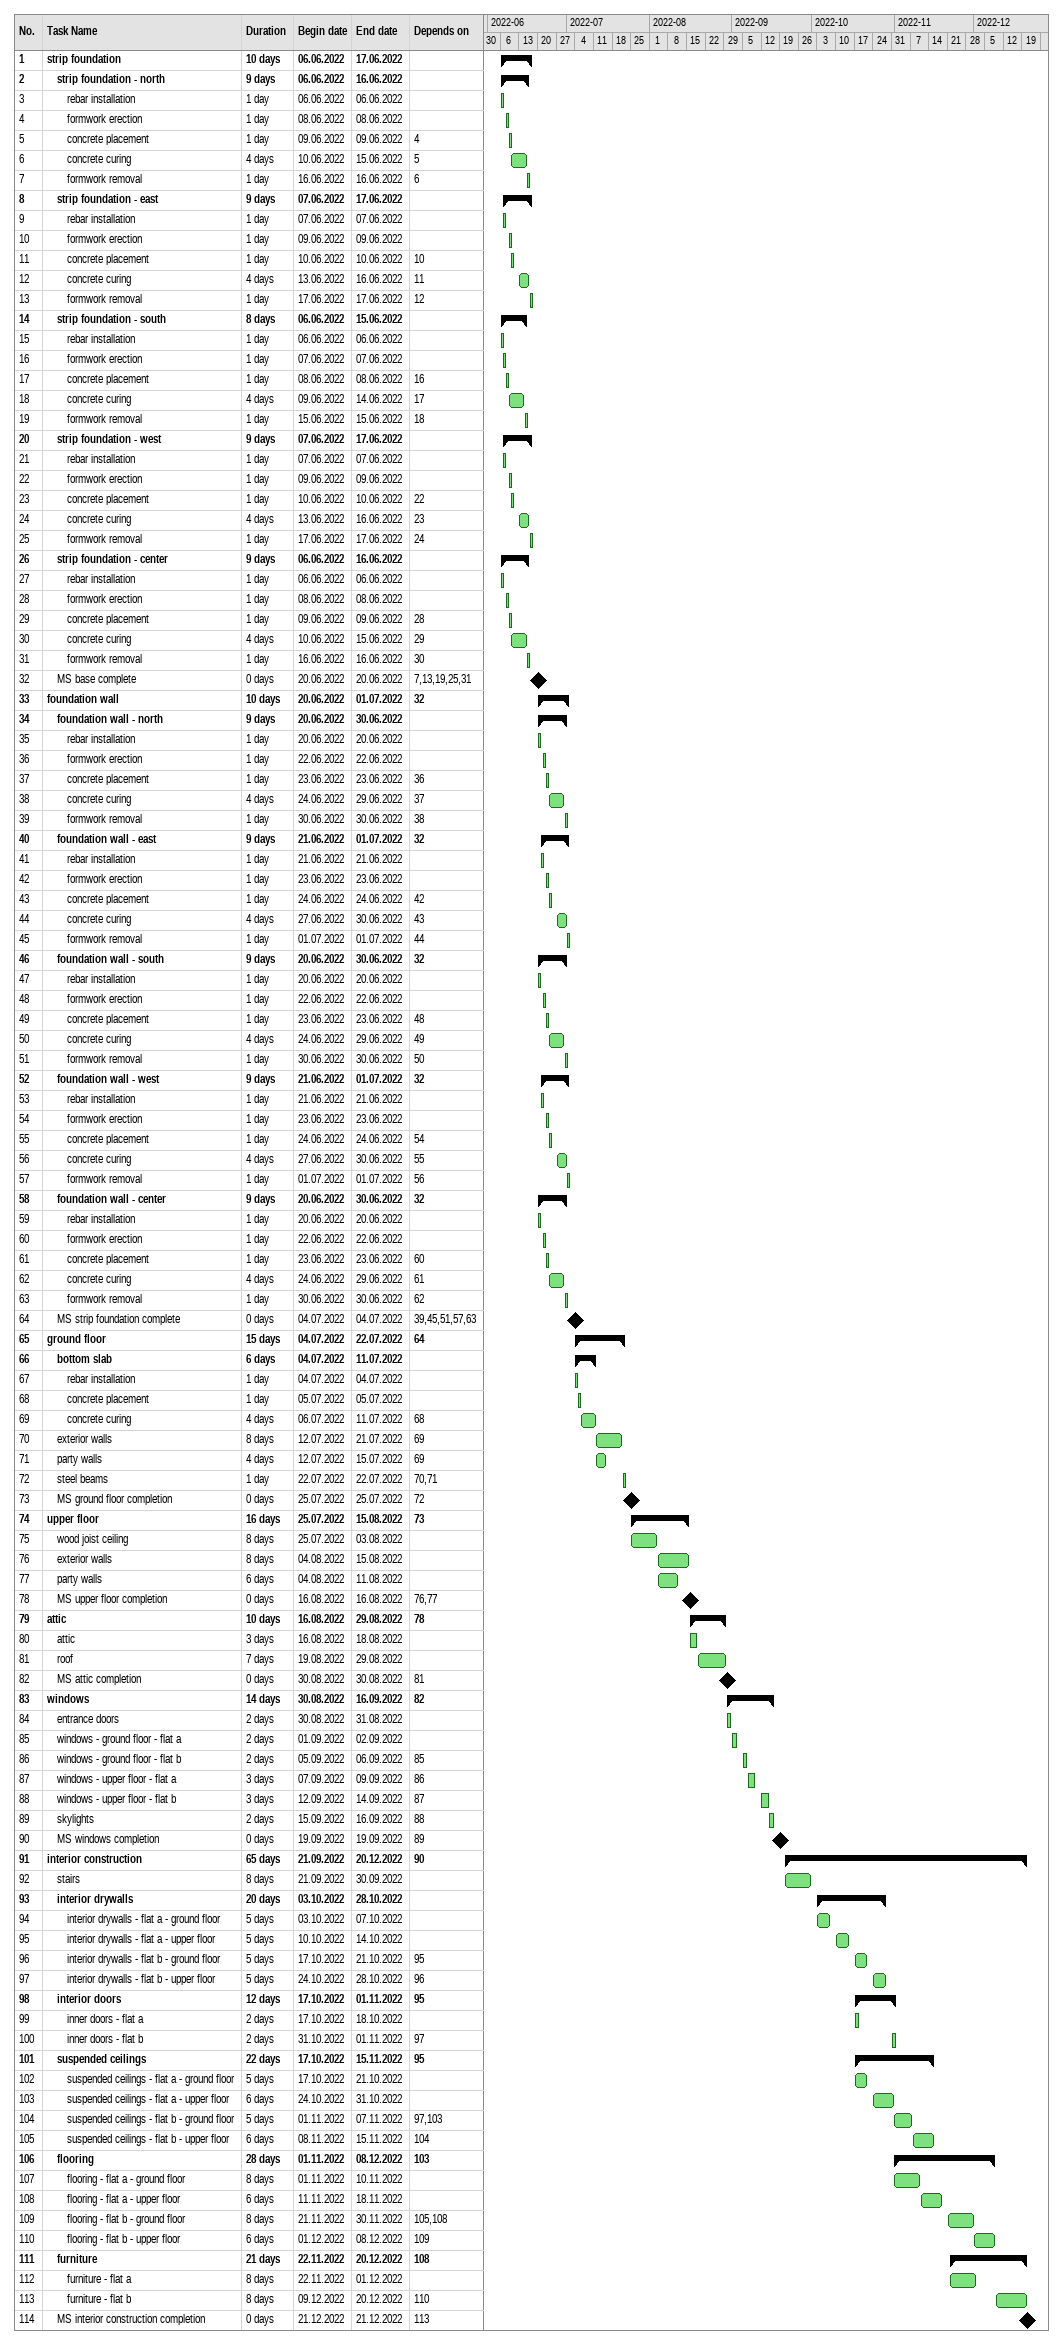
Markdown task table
| ID | Level | Task | Duration | Start | Finish | Predecessors |
|---|---|---|---|---|---|---|
| 1 | 1 | **strip foundation** | 10d | 2022-06-06 | 2022-06-17 |  |
| 2 | 2 | **strip foundation - north** | 9d | 2022-06-06 | 2022-06-16 |  |
| 3 | 3 | rebar installation | 1d | 2022-06-06 | 2022-06-06 |  |
| 4 | 3 | formwork erection | 1d | 2022-06-08 | 2022-06-08 |  |
| 5 | 3 | concrete placement | 1d | 2022-06-09 | 2022-06-09 | 4 |
| 6 | 3 | concrete curing | 4d | 2022-06-10 | 2022-06-15 | 5 |
| 7 | 3 | formwork removal | 1d | 2022-06-16 | 2022-06-16 | 6 |
| 8 | 2 | **strip foundation - east** | 9d | 2022-06-07 | 2022-06-17 |  |
| 9 | 3 | rebar installation | 1d | 2022-06-07 | 2022-06-07 |  |
| 10 | 3 | formwork erection | 1d | 2022-06-09 | 2022-06-09 |  |
| 11 | 3 | concrete placement | 1d | 2022-06-10 | 2022-06-10 | 10 |
| 12 | 3 | concrete curing | 4d | 2022-06-13 | 2022-06-16 | 11 |
| 13 | 3 | formwork removal | 1d | 2022-06-17 | 2022-06-17 | 12 |
| 14 | 2 | **strip foundation - south** | 8d | 2022-06-06 | 2022-06-15 |  |
| 15 | 3 | rebar installation | 1d | 2022-06-06 | 2022-06-06 |  |
| 16 | 3 | formwork erection | 1d | 2022-06-07 | 2022-06-07 |  |
| 17 | 3 | concrete placement | 1d | 2022-06-08 | 2022-06-08 | 16 |
| 18 | 3 | concrete curing | 4d | 2022-06-09 | 2022-06-14 | 17 |
| 19 | 3 | formwork removal | 1d | 2022-06-15 | 2022-06-15 | 18 |
| 20 | 2 | **strip foundation - west** | 9d | 2022-06-07 | 2022-06-17 |  |
| 21 | 3 | rebar installation | 1d | 2022-06-07 | 2022-06-07 |  |
| 22 | 3 | formwork erection | 1d | 2022-06-09 | 2022-06-09 |  |
| 23 | 3 | concrete placement | 1d | 2022-06-10 | 2022-06-10 | 22 |
| 24 | 3 | concrete curing | 4d | 2022-06-13 | 2022-06-16 | 23 |
| 25 | 3 | formwork removal | 1d | 2022-06-17 | 2022-06-17 | 24 |
| 26 | 2 | **strip foundation - center** | 9d | 2022-06-06 | 2022-06-16 |  |
| 27 | 3 | rebar installation | 1d | 2022-06-06 | 2022-06-06 |  |
| 28 | 3 | formwork erection | 1d | 2022-06-08 | 2022-06-08 |  |
| 29 | 3 | concrete placement | 1d | 2022-06-09 | 2022-06-09 | 28 |
| 30 | 3 | concrete curing | 4d | 2022-06-10 | 2022-06-15 | 29 |
| 31 | 3 | formwork removal | 1d | 2022-06-16 | 2022-06-16 | 30 |
| 32 | 2 | MS base complete | 0d | 2022-06-20 | 2022-06-20 | 7, 13, 19, 25, 31 |
| 33 | 1 | **foundation wall** | 10d | 2022-06-20 | 2022-07-01 | 32 |
| 34 | 2 | **foundation wall - north** | 9d | 2022-06-20 | 2022-06-30 |  |
| 35 | 3 | rebar installation | 1d | 2022-06-20 | 2022-06-20 |  |
| 36 | 3 | formwork erection | 1d | 2022-06-22 | 2022-06-22 |  |
| 37 | 3 | concrete placement | 1d | 2022-06-23 | 2022-06-23 | 36 |
| 38 | 3 | concrete curing | 4d | 2022-06-24 | 2022-06-29 | 37 |
| 39 | 3 | formwork removal | 1d | 2022-06-30 | 2022-06-30 | 38 |
| 40 | 2 | **foundation wall - east** | 9d | 2022-06-21 | 2022-07-01 | 32 |
| 41 | 3 | rebar installation | 1d | 2022-06-21 | 2022-06-21 |  |
| 42 | 3 | formwork erection | 1d | 2022-06-23 | 2022-06-23 |  |
| 43 | 3 | concrete placement | 1d | 2022-06-24 | 2022-06-24 | 42 |
| 44 | 3 | concrete curing | 4d | 2022-06-27 | 2022-06-30 | 43 |
| 45 | 3 | formwork removal | 1d | 2022-07-01 | 2022-07-01 | 44 |
| 46 | 2 | **foundation wall - south** | 9d | 2022-06-20 | 2022-06-30 | 32 |
| 47 | 3 | rebar installation | 1d | 2022-06-20 | 2022-06-20 |  |
| 48 | 3 | formwork erection | 1d | 2022-06-22 | 2022-06-22 |  |
| 49 | 3 | concrete placement | 1d | 2022-06-23 | 2022-06-23 | 48 |
| 50 | 3 | concrete curing | 4d | 2022-06-24 | 2022-06-29 | 49 |
| 51 | 3 | formwork removal | 1d | 2022-06-30 | 2022-06-30 | 50 |
| 52 | 2 | **foundation wall - west** | 9d | 2022-06-21 | 2022-07-01 | 32 |
| 53 | 3 | rebar installation | 1d | 2022-06-21 | 2022-06-21 |  |
| 54 | 3 | formwork erection | 1d | 2022-06-23 | 2022-06-23 |  |
| 55 | 3 | concrete placement | 1d | 2022-06-24 | 2022-06-24 | 54 |
| 56 | 3 | concrete curing | 4d | 2022-06-27 | 2022-06-30 | 55 |
| 57 | 3 | formwork removal | 1d | 2022-07-01 | 2022-07-01 | 56 |
| 58 | 2 | **foundation wall - center** | 9d | 2022-06-20 | 2022-06-30 | 32 |
| 59 | 3 | rebar installation | 1d | 2022-06-20 | 2022-06-20 |  |
| 60 | 3 | formwork erection | 1d | 2022-06-22 | 2022-06-22 |  |
| 61 | 3 | concrete placement | 1d | 2022-06-23 | 2022-06-23 | 60 |
| 62 | 3 | concrete curing | 4d | 2022-06-24 | 2022-06-29 | 61 |
| 63 | 3 | formwork removal | 1d | 2022-06-30 | 2022-06-30 | 62 |
| 64 | 2 | MS strip foundation complete | 0d | 2022-07-04 | 2022-07-04 | 39, 45, 51, 57, 63 |
| 65 | 1 | **ground floor** | 15d | 2022-07-04 | 2022-07-22 | 64 |
| 66 | 2 | **bottom slab** | 6d | 2022-07-04 | 2022-07-11 |  |
| 67 | 3 | rebar installation | 1d | 2022-07-04 | 2022-07-04 |  |
| 68 | 3 | concrete placement | 1d | 2022-07-05 | 2022-07-05 |  |
| 69 | 3 | concrete curing | 4d | 2022-07-06 | 2022-07-11 | 68 |
| 70 | 2 | exterior walls | 8d | 2022-07-12 | 2022-07-21 | 69 |
| 71 | 2 | party walls | 4d | 2022-07-12 | 2022-07-15 | 69 |
| 72 | 2 | steel beams | 1d | 2022-07-22 | 2022-07-22 | 70, 71 |
| 73 | 2 | MS ground floor completion | 0d | 2022-07-25 | 2022-07-25 | 72 |
| 74 | 1 | **upper floor** | 16d | 2022-07-25 | 2022-08-15 | 73 |
| 75 | 2 | wood joist ceiling | 8d | 2022-07-25 | 2022-08-03 |  |
| 76 | 2 | exterior walls | 8d | 2022-08-04 | 2022-08-15 |  |
| 77 | 2 | party walls | 6d | 2022-08-04 | 2022-08-11 |  |
| 78 | 2 | MS upper floor completion | 0d | 2022-08-16 | 2022-08-16 | 76, 77 |
| 79 | 1 | **attic** | 10d | 2022-08-16 | 2022-08-29 | 78 |
| 80 | 2 | attic | 3d | 2022-08-16 | 2022-08-18 |  |
| 81 | 2 | roof | 7d | 2022-08-19 | 2022-08-29 |  |
| 82 | 2 | MS attic completion | 0d | 2022-08-30 | 2022-08-30 | 81 |
| 83 | 1 | **windows** | 14d | 2022-08-30 | 2022-09-16 | 82 |
| 84 | 2 | entrance doors | 2d | 2022-08-30 | 2022-08-31 |  |
| 85 | 2 | windows - ground floor - flat a | 2d | 2022-09-01 | 2022-09-02 |  |
| 86 | 2 | windows - ground floor - flat b | 2d | 2022-09-05 | 2022-09-06 | 85 |
| 87 | 2 | windows - upper floor - flat a | 3d | 2022-09-07 | 2022-09-09 | 86 |
| 88 | 2 | windows - upper floor - flat b | 3d | 2022-09-12 | 2022-09-14 | 87 |
| 89 | 2 | skylights | 2d | 2022-09-15 | 2022-09-16 | 88 |
| 90 | 2 | MS windows completion | 0d | 2022-09-19 | 2022-09-19 | 89 |
| 91 | 1 | **interior construction** | 65d | 2022-09-21 | 2022-12-20 | 90 |
| 92 | 2 | stairs | 8d | 2022-09-21 | 2022-09-30 |  |
| 93 | 2 | **interior drywalls** | 20d | 2022-10-03 | 2022-10-28 |  |
| 94 | 3 | interior drywalls - flat a - ground floor | 5d | 2022-10-03 | 2022-10-07 |  |
| 95 | 3 | interior drywalls - flat a - upper floor | 5d | 2022-10-10 | 2022-10-14 |  |
| 96 | 3 | interior drywalls - flat b - ground floor | 5d | 2022-10-17 | 2022-10-21 | 95 |
| 97 | 3 | interior drywalls - flat b - upper floor | 5d | 2022-10-24 | 2022-10-28 | 96 |
| 98 | 2 | **interior doors** | 12d | 2022-10-17 | 2022-11-01 | 95 |
| 99 | 3 | inner doors - flat a | 2d | 2022-10-17 | 2022-10-18 |  |
| 100 | 3 | inner doors - flat b | 2d | 2022-10-31 | 2022-11-01 | 97 |
| 101 | 2 | **suspended ceilings** | 22d | 2022-10-17 | 2022-11-15 | 95 |
| 102 | 3 | suspended ceilings - flat a - ground floor | 5d | 2022-10-17 | 2022-10-21 |  |
| 103 | 3 | suspended ceilings - flat a - upper floor | 6d | 2022-10-24 | 2022-10-31 |  |
| 104 | 3 | suspended ceilings - flat b - ground floor | 5d | 2022-11-01 | 2022-11-07 | 97, 103 |
| 105 | 3 | suspended ceilings - flat b - upper floor | 6d | 2022-11-08 | 2022-11-15 | 104 |
| 106 | 2 | **flooring** | 28d | 2022-11-01 | 2022-12-08 | 103 |
| 107 | 3 | flooring - flat a - ground floor | 8d | 2022-11-01 | 2022-11-10 |  |
| 108 | 3 | flooring - flat a - upper floor | 6d | 2022-11-11 | 2022-11-18 |  |
| 109 | 3 | flooring - flat b - ground floor | 8d | 2022-11-21 | 2022-11-30 | 105, 108 |
| 110 | 3 | flooring - flat b - upper floor | 6d | 2022-12-01 | 2022-12-08 | 109 |
| 111 | 2 | **furniture** | 21d | 2022-11-22 | 2022-12-20 | 108 |
| 112 | 3 | furniture - flat a | 8d | 2022-11-22 | 2022-12-01 |  |
| 113 | 3 | furniture - flat b | 8d | 2022-12-09 | 2022-12-20 | 110 |
| 114 | 2 | MS interior construction completion | 0d | 2022-12-21 | 2022-12-21 | 113 |
